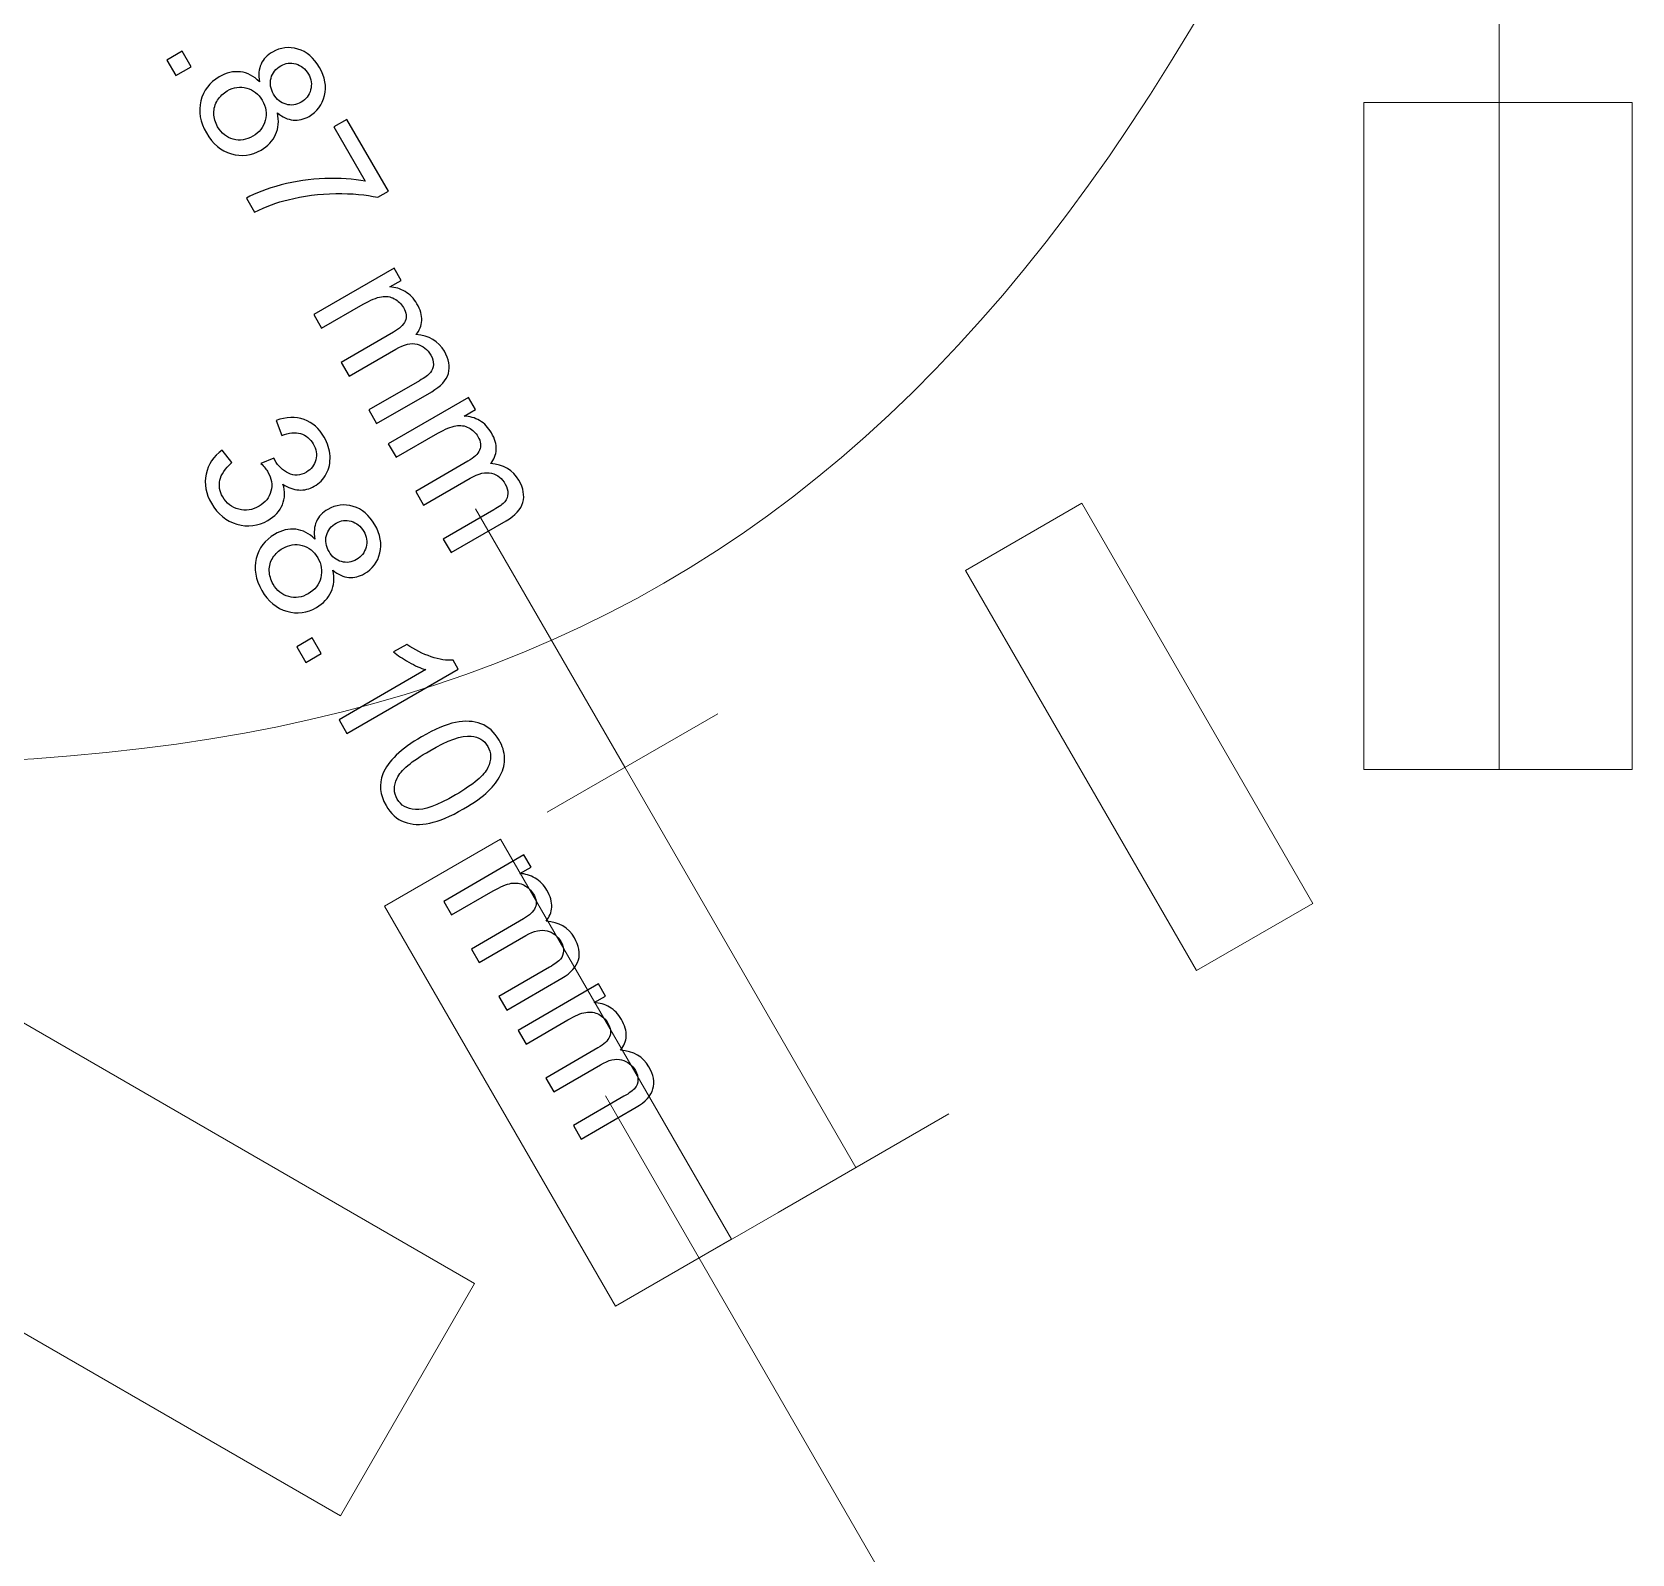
# Model space of a CAD drawing. Header units: millimetres. Extents: x -819 to 558, y -342 to 336.
# Drawn here: x 341.2 to 416.9, y -163.6 to -91.6 of the extents above; entities that cross this region are included whole.
import ezdxf

# ---------------------------------------------------------------- set-up
doc = ezdxf.new("R2010")
doc.units = ezdxf.units.MM
doc.header["$MEASUREMENT"] = 0
doc.layers.add('#Layer 1', color=7, linetype='Continuous')

msp = doc.modelspace()

# ---------------------------------------------------------------- linework, layer by layer
at = {"layer": '#Layer 1', "color": 22, "lineweight": 9}
for points in [[(318.1419, -125.4401), (363.3565, -129.764), (385.4174, -117.0418), (404.1968, -75.7174)], [(396.3078, -136.0249), (396.3078, -136.0249), (401.807, -132.85), (401.807, -132.85)], [(368.8012, -151.9175), (368.8012, -151.9175), (374.3005, -148.7424), (374.3005, -148.7424)]]:
    msp.add_open_spline(points, degree=3, dxfattribs=at)
at = {"layer": '#Layer 1', "color": 250, "lineweight": 20}
for points in [[(410.633, -94.9374), (410.633, -94.9374), (410.633, -88.1663), (410.633, -88.1663)], [(406.7626, -94.9374), (406.7626, -94.9374), (415.713, -94.9374), (415.713, -94.9374)], [(410.633, -126.5113), (410.633, -126.5113), (410.633, -94.9374), (410.633, -94.9374)], [(369.2425, -126.4064), (369.2425, -126.4064), (362.1749, -114.1648), (362.1749, -114.1648)], [(365.5641, -128.5301), (365.5641, -128.5301), (373.6419, -123.8664), (373.6419, -123.8664)], [(369.2425, -126.4064), (369.2425, -126.4064), (380.1788, -145.3487), (380.1788, -145.3487)], [(406.7624, -126.5113), (406.7624, -126.5113), (415.713, -126.5113), (415.713, -126.5113)], [(372.7597, -149.632), (372.7597, -149.632), (368.3275, -141.9553), (368.3275, -141.9553)], [(376.5004, -147.4724), (376.5004, -147.4724), (384.5782, -142.8087), (384.5782, -142.8087)], [(371.0009, -150.6475), (371.0009, -150.6475), (377.1591, -147.092), (377.1591, -147.092)], [(391.8096, -182.6272), (391.8096, -182.6272), (372.7597, -149.632), (372.7597, -149.632)], [(348.3946, -174.6318), (348.3946, -174.6318), (321.051, -158.8451), (321.051, -158.8451)]]:
    msp.add_open_spline(points, degree=3, dxfattribs=at)
at = {"layer": '#Layer 1', "color": 250}
for points, knots in [([(351.9487, -93.9579), (351.8923, -93.6348), (351.9176, -93.3554), (352.0235, -93.1226), (352.0235, -93.1226), (352.1307, -92.8883), (352.3114, -92.6992), (352.5639, -92.5525), (352.5639, -92.5525), (352.9464, -92.3323), (353.3457, -92.2844), (353.7649, -92.4085), (353.7649, -92.4085), (354.1825, -92.5327), (354.524, -92.822), (354.7865, -93.2778), (354.7865, -93.2778), (355.0518, -93.7364), (355.1308, -94.1823), (355.0263, -94.6141), (355.0263, -94.6141), (354.922, -95.0473), (354.6778, -95.3746), (354.2968, -95.5949), (354.2968, -95.5949), (354.0527, -95.7345), (353.8043, -95.7938), (353.5504, -95.7698), (353.5504, -95.7698), (353.2963, -95.7458), (353.0451, -95.6329), (352.7982, -95.4297), (352.7982, -95.4297), (352.8786, -95.8121), (352.8504, -96.155), (352.7135, -96.4584), (352.7135, -96.4584), (352.5781, -96.7617), (352.3467, -97.0073), (352.0221, -97.1936), (352.0221, -97.1936), (351.5733, -97.4533), (351.1049, -97.5125), (350.6166, -97.3714), (350.6166, -97.3714), (350.1269, -97.2303), (349.7332, -96.9001), (349.4355, -96.3822), (349.4355, -96.3822), (349.1364, -95.8644), (349.0474, -95.3591), (349.1717, -94.8639), (349.1717, -94.8639), (349.2943, -94.37), (349.5851, -93.9903), (350.0437, -93.7265), (350.0437, -93.7265), (350.3852, -93.529), (350.7211, -93.4499), (351.0513, -93.4908), (351.0513, -93.4908), (351.3814, -93.5303), (351.6805, -93.687), (351.9487, -93.9579)], [0, 0, 0, 0, 0.0625, 0.0625, 0.0625, 0.0625, 0.125, 0.125, 0.125, 0.125, 0.1875, 0.1875, 0.1875, 0.1875, 0.25, 0.25, 0.25, 0.25, 0.3125, 0.3125, 0.3125, 0.3125, 0.375, 0.375, 0.375, 0.375, 0.4375, 0.4375, 0.4375, 0.4375, 0.5, 0.5, 0.5, 0.5, 0.5625, 0.5625, 0.5625, 0.5625, 0.625, 0.625, 0.625, 0.625, 0.6875, 0.6875, 0.6875, 0.6875, 0.75, 0.75, 0.75, 0.75, 0.8125, 0.8125, 0.8125, 0.8125, 0.875, 0.875, 0.875, 0.875, 0.9375, 0.9375, 0.9375, 0.9375, 1, 1, 1, 1]), ([(347.5623, -92.9339), (347.5623, -92.9339), (348.2961, -92.5106), (348.2961, -92.5106), (348.2961, -92.5106), (348.2961, -92.5106), (348.7208, -93.2443), (348.7208, -93.2443), (348.7208, -93.2443), (348.7208, -93.2443), (347.987, -93.6677), (347.987, -93.6677), (347.987, -93.6677), (347.987, -93.6677), (347.5623, -92.9339), (347.5623, -92.9339)], [0, 0, 0, 0, 0.25, 0.25, 0.25, 0.25, 0.5, 0.5, 0.5, 0.5, 0.75, 0.75, 0.75, 0.75, 1, 1, 1, 1]), ([(352.9662, -93.1987), (352.7177, -93.3426), (352.5611, -93.5388), (352.4962, -93.79), (352.4962, -93.79), (352.4299, -94.0411), (352.4722, -94.2937), (352.619, -94.5492), (352.619, -94.5492), (352.7629, -94.7976), (352.9576, -94.9556), (353.206, -95.0233), (353.206, -95.0233), (353.4543, -95.0925), (353.6914, -95.0614), (353.9172, -94.9302), (353.9172, -94.9302), (354.1543, -94.7933), (354.3053, -94.5971), (354.3716, -94.3418), (354.3716, -94.3418), (354.4393, -94.0849), (354.4026, -93.8352), (354.2615, -93.591), (354.2615, -93.591), (354.119, -93.3455), (353.9229, -93.1875), (353.6716, -93.1155), (353.6716, -93.1155), (353.4205, -93.045), (353.1848, -93.0717), (352.9662, -93.1987)], [0, 0, 0, 0, 0.125, 0.125, 0.125, 0.125, 0.25, 0.25, 0.25, 0.25, 0.375, 0.375, 0.375, 0.375, 0.5, 0.5, 0.5, 0.5, 0.625, 0.625, 0.625, 0.625, 0.75, 0.75, 0.75, 0.75, 0.875, 0.875, 0.875, 0.875, 1, 1, 1, 1]), ([(350.4219, -94.3897), (350.2384, -94.4969), (350.086, -94.6423), (349.9646, -94.8286), (349.9646, -94.8286), (349.8433, -95.0149), (349.7855, -95.2209), (349.7896, -95.448), (349.7896, -95.448), (349.7953, -95.6739), (349.8546, -95.8855), (349.9689, -96.0845), (349.9689, -96.0845), (350.1467, -96.3921), (350.3922, -96.5882), (350.7055, -96.6743), (350.7055, -96.6743), (351.0202, -96.7604), (351.3292, -96.7152), (351.6354, -96.5388), (351.6354, -96.5388), (351.9444, -96.3611), (352.142, -96.1085), (352.2253, -95.7853), (352.2253, -95.7853), (352.31, -95.4622), (352.262, -95.1446), (352.0828, -94.8356), (352.0828, -94.8356), (351.9078, -94.5322), (351.6623, -94.3389), (351.3462, -94.2556), (351.3462, -94.2556), (351.0315, -94.1709), (350.7238, -94.2161), (350.4219, -94.3897)], [0, 0, 0, 0, 0.1111111, 0.1111111, 0.1111111, 0.1111111, 0.2222222, 0.2222222, 0.2222222, 0.2222222, 0.3333333, 0.3333333, 0.3333333, 0.3333333, 0.4444444, 0.4444444, 0.4444444, 0.4444444, 0.5555556, 0.5555556, 0.5555556, 0.5555556, 0.6666667, 0.6666667, 0.6666667, 0.6666667, 0.7777778, 0.7777778, 0.7777778, 0.7777778, 0.8888889, 0.8888889, 0.8888889, 0.8888889, 1, 1, 1, 1]), ([(355.4701, -96.0971), (355.4701, -96.0971), (356.0897, -95.7401), (356.0897, -95.7401), (356.0897, -95.7401), (356.0897, -95.7401), (358.0497, -99.1366), (358.0497, -99.1366), (358.0497, -99.1366), (358.0497, -99.1366), (357.5487, -99.4258), (357.5487, -99.4258), (357.5487, -99.4258), (357.0013, -99.2975), (356.3366, -99.2396), (355.5577, -99.2509), (355.5577, -99.2509), (354.7788, -99.2636), (354.0266, -99.3595), (353.3013, -99.5401), (353.3013, -99.5401), (352.7877, -99.6643), (352.2585, -99.8605), (351.7152, -100.1258), (351.7152, -100.1258), (351.7152, -100.1258), (351.3328, -99.464), (351.3328, -99.464), (351.3328, -99.464), (351.7505, -99.2326), (352.2952, -99.0265), (352.9697, -98.8431), (352.9697, -98.8431), (353.6442, -98.661), (354.337, -98.558), (355.0468, -98.534), (355.0468, -98.534), (355.7566, -98.5115), (356.3931, -98.5552), (356.9533, -98.6681), (356.9533, -98.6681), (356.9533, -98.6681), (355.4701, -96.0971), (355.4701, -96.0971)], [0, 0, 0, 0, 0.0909091, 0.0909091, 0.0909091, 0.0909091, 0.1818182, 0.1818182, 0.1818182, 0.1818182, 0.2727273, 0.2727273, 0.2727273, 0.2727273, 0.3636364, 0.3636364, 0.3636364, 0.3636364, 0.4545455, 0.4545455, 0.4545455, 0.4545455, 0.5454545, 0.5454545, 0.5454545, 0.5454545, 0.6363636, 0.6363636, 0.6363636, 0.6363636, 0.7272727, 0.7272727, 0.7272727, 0.7272727, 0.8181818, 0.8181818, 0.8181818, 0.8181818, 0.9090909, 0.9090909, 0.9090909, 0.9090909, 1, 1, 1, 1]), ([(354.519, -104.9808), (354.519, -104.9808), (358.3205, -102.7866), (358.3205, -102.7866), (358.3205, -102.7866), (358.3205, -102.7866), (358.6522, -103.3637), (358.6522, -103.3637), (358.6522, -103.3637), (358.6522, -103.3637), (358.1188, -103.6714), (358.1188, -103.6714), (358.1188, -103.6714), (358.3742, -103.6826), (358.6154, -103.7546), (358.8441, -103.8873), (358.8441, -103.8873), (359.0712, -104.0199), (359.2575, -104.2132), (359.4043, -104.4658), (359.4043, -104.4658), (359.5665, -104.748), (359.6413, -105.0119), (359.6287, -105.2602), (359.6287, -105.2602), (359.616, -105.5072), (359.5256, -105.7288), (359.3577, -105.9249), (359.3577, -105.9249), (359.9758, -105.9686), (360.4231, -106.2326), (360.7025, -106.7137), (360.7025, -106.7137), (360.9198, -107.0905), (360.9819, -107.4419), (360.8902, -107.765), (360.8902, -107.765), (360.7985, -108.0882), (360.536, -108.3746), (360.1013, -108.6257), (360.1013, -108.6257), (360.1013, -108.6257), (357.4922, -110.1328), (357.4922, -110.1328), (357.4922, -110.1328), (357.4922, -110.1328), (357.1225, -109.4922), (357.1225, -109.4922), (357.1225, -109.4922), (357.1225, -109.4922), (359.5171, -108.1093), (359.5171, -108.1093), (359.5171, -108.1093), (359.7754, -107.9597), (359.9489, -107.8327), (360.0378, -107.7255), (360.0378, -107.7255), (360.1268, -107.6182), (360.1747, -107.4899), (360.1804, -107.3402), (360.1804, -107.3402), (360.186, -107.1892), (360.1465, -107.0411), (360.0605, -106.8929), (360.0605, -106.8929), (359.9066, -106.6262), (359.6893, -106.4555), (359.4099, -106.3807), (359.4099, -106.3807), (359.1304, -106.3073), (358.7947, -106.3835), (358.4038, -106.6093), (358.4038, -106.6093), (358.4038, -106.6093), (356.1939, -107.8849), (356.1939, -107.8849), (356.1939, -107.8849), (356.1939, -107.8849), (355.8229, -107.24), (355.8229, -107.24), (355.8229, -107.24), (355.8229, -107.24), (358.2923, -105.8148), (358.2923, -105.8148), (358.2923, -105.8148), (358.5788, -105.6483), (358.7636, -105.4719), (358.8454, -105.2842), (358.8454, -105.2842), (358.9287, -105.0965), (358.9005, -104.8835), (358.7637, -104.645), (358.7637, -104.645), (358.6578, -104.4644), (358.5138, -104.3233), (358.329, -104.2245), (358.329, -104.2245), (358.1455, -104.1258), (357.941, -104.0947), (357.718, -104.1328), (357.718, -104.1328), (357.4937, -104.1695), (357.2085, -104.288), (356.8629, -104.487), (356.8629, -104.487), (356.8629, -104.487), (354.8901, -105.6258), (354.8901, -105.6258), (354.8901, -105.6258), (354.8901, -105.6258), (354.519, -104.9808), (354.519, -104.9808)], [0, 0, 0, 0, 0.0357143, 0.0357143, 0.0357143, 0.0357143, 0.0714286, 0.0714286, 0.0714286, 0.0714286, 0.1071429, 0.1071429, 0.1071429, 0.1071429, 0.1428571, 0.1428571, 0.1428571, 0.1428571, 0.1785714, 0.1785714, 0.1785714, 0.1785714, 0.2142857, 0.2142857, 0.2142857, 0.2142857, 0.25, 0.25, 0.25, 0.25, 0.2857143, 0.2857143, 0.2857143, 0.2857143, 0.3214286, 0.3214286, 0.3214286, 0.3214286, 0.3571429, 0.3571429, 0.3571429, 0.3571429, 0.3928571, 0.3928571, 0.3928571, 0.3928571, 0.4285714, 0.4285714, 0.4285714, 0.4285714, 0.4642857, 0.4642857, 0.4642857, 0.4642857, 0.5, 0.5, 0.5, 0.5, 0.5357143, 0.5357143, 0.5357143, 0.5357143, 0.5714286, 0.5714286, 0.5714286, 0.5714286, 0.6071429, 0.6071429, 0.6071429, 0.6071429, 0.6428571, 0.6428571, 0.6428571, 0.6428571, 0.6785714, 0.6785714, 0.6785714, 0.6785714, 0.7142857, 0.7142857, 0.7142857, 0.7142857, 0.75, 0.75, 0.75, 0.75, 0.7857143, 0.7857143, 0.7857143, 0.7857143, 0.8214286, 0.8214286, 0.8214286, 0.8214286, 0.8571429, 0.8571429, 0.8571429, 0.8571429, 0.8928571, 0.8928571, 0.8928571, 0.8928571, 0.9285714, 0.9285714, 0.9285714, 0.9285714, 0.9642857, 0.9642857, 0.9642857, 0.9642857, 1, 1, 1, 1]), ([(358.0454, -111.0887), (358.0454, -111.0887), (361.8469, -108.8945), (361.8469, -108.8945), (361.8469, -108.8945), (361.8469, -108.8945), (362.1786, -109.4716), (362.1786, -109.4716), (362.1786, -109.4716), (362.1786, -109.4716), (361.6452, -109.7793), (361.6452, -109.7793), (361.6452, -109.7793), (361.9006, -109.7905), (362.1418, -109.8625), (362.3705, -109.9952), (362.3705, -109.9952), (362.5976, -110.1278), (362.7839, -110.3211), (362.9307, -110.5737), (362.9307, -110.5737), (363.0929, -110.8559), (363.1677, -111.1198), (363.1551, -111.3681), (363.1551, -111.3681), (363.1424, -111.6151), (363.052, -111.8367), (362.8841, -112.0328), (362.8841, -112.0328), (363.5022, -112.0765), (363.9495, -112.3405), (364.2289, -112.8216), (364.2289, -112.8216), (364.4462, -113.1984), (364.5083, -113.5498), (364.4166, -113.8729), (364.4166, -113.8729), (364.3249, -114.1961), (364.0624, -114.4825), (363.6277, -114.7336), (363.6277, -114.7336), (363.6277, -114.7336), (361.0186, -116.2407), (361.0186, -116.2407), (361.0186, -116.2407), (361.0186, -116.2407), (360.6489, -115.6001), (360.6489, -115.6001), (360.6489, -115.6001), (360.6489, -115.6001), (363.0435, -114.2172), (363.0435, -114.2172), (363.0435, -114.2172), (363.3018, -114.0676), (363.4753, -113.9406), (363.5642, -113.8334), (363.5642, -113.8334), (363.6532, -113.7261), (363.7011, -113.5978), (363.7068, -113.4481), (363.7068, -113.4481), (363.7124, -113.2971), (363.6729, -113.149), (363.5869, -113.0008), (363.5869, -113.0008), (363.433, -112.7341), (363.2157, -112.5634), (362.9363, -112.4886), (362.9363, -112.4886), (362.6568, -112.4152), (362.3211, -112.4914), (361.9302, -112.7172), (361.9302, -112.7172), (361.9302, -112.7172), (359.7203, -113.9928), (359.7203, -113.9928), (359.7203, -113.9928), (359.7203, -113.9928), (359.3493, -113.3479), (359.3493, -113.3479), (359.3493, -113.3479), (359.3493, -113.3479), (361.8187, -111.9227), (361.8187, -111.9227), (361.8187, -111.9227), (362.1052, -111.7562), (362.29, -111.5798), (362.3718, -111.3921), (362.3718, -111.3921), (362.4551, -111.2044), (362.4269, -110.9914), (362.2901, -110.7529), (362.2901, -110.7529), (362.1842, -110.5723), (362.0402, -110.4312), (361.8554, -110.3324), (361.8554, -110.3324), (361.6719, -110.2337), (361.4674, -110.2026), (361.2444, -110.2407), (361.2444, -110.2407), (361.0201, -110.2774), (360.7349, -110.3959), (360.3893, -110.5949), (360.3893, -110.5949), (360.3893, -110.5949), (358.4165, -111.7337), (358.4165, -111.7337), (358.4165, -111.7337), (358.4165, -111.7337), (358.0454, -111.0887), (358.0454, -111.0887)], [0, 0, 0, 0, 0.0357143, 0.0357143, 0.0357143, 0.0357143, 0.0714286, 0.0714286, 0.0714286, 0.0714286, 0.1071429, 0.1071429, 0.1071429, 0.1071429, 0.1428571, 0.1428571, 0.1428571, 0.1428571, 0.1785714, 0.1785714, 0.1785714, 0.1785714, 0.2142857, 0.2142857, 0.2142857, 0.2142857, 0.25, 0.25, 0.25, 0.25, 0.2857143, 0.2857143, 0.2857143, 0.2857143, 0.3214286, 0.3214286, 0.3214286, 0.3214286, 0.3571429, 0.3571429, 0.3571429, 0.3571429, 0.3928571, 0.3928571, 0.3928571, 0.3928571, 0.4285714, 0.4285714, 0.4285714, 0.4285714, 0.4642857, 0.4642857, 0.4642857, 0.4642857, 0.5, 0.5, 0.5, 0.5, 0.5357143, 0.5357143, 0.5357143, 0.5357143, 0.5714286, 0.5714286, 0.5714286, 0.5714286, 0.6071429, 0.6071429, 0.6071429, 0.6071429, 0.6428571, 0.6428571, 0.6428571, 0.6428571, 0.6785714, 0.6785714, 0.6785714, 0.6785714, 0.7142857, 0.7142857, 0.7142857, 0.7142857, 0.75, 0.75, 0.75, 0.75, 0.7857143, 0.7857143, 0.7857143, 0.7857143, 0.8214286, 0.8214286, 0.8214286, 0.8214286, 0.8571429, 0.8571429, 0.8571429, 0.8571429, 0.8928571, 0.8928571, 0.8928571, 0.8928571, 0.9285714, 0.9285714, 0.9285714, 0.9285714, 0.9642857, 0.9642857, 0.9642857, 0.9642857, 1, 1, 1, 1]), ([(350.1843, -111.3871), (350.1843, -111.3871), (350.6429, -111.9812), (350.6429, -111.9812), (350.6429, -111.9812), (350.3212, -112.2662), (350.1307, -112.5456), (350.0728, -112.8152), (350.0728, -112.8152), (350.0149, -113.0861), (350.0601, -113.35), (350.2083, -113.604), (350.2083, -113.604), (350.3833, -113.9073), (350.6373, -114.102), (350.9675, -114.1896), (350.9675, -114.1896), (351.2977, -114.2757), (351.618, -114.2305), (351.9285, -114.0498), (351.9285, -114.0498), (352.2233, -113.8791), (352.411, -113.6406), (352.4915, -113.3373), (352.4915, -113.3373), (352.5718, -113.0324), (352.5254, -112.7319), (352.3517, -112.4328), (352.3517, -112.4328), (352.2812, -112.3114), (352.1697, -112.1745), (352.0173, -112.0207), (352.0173, -112.0207), (352.0173, -112.0207), (352.6241, -111.7653), (352.6241, -111.7653), (352.6241, -111.7653), (352.6439, -111.8104), (352.6622, -111.8472), (352.6763, -111.8725), (352.6763, -111.8725), (352.8357, -112.1463), (353.0503, -112.3523), (353.3198, -112.4878), (353.3198, -112.4878), (353.5908, -112.6246), (353.8744, -112.6063), (354.1721, -112.4342), (354.1721, -112.4342), (354.4077, -112.2973), (354.5573, -112.1039), (354.6194, -111.8542), (354.6194, -111.8542), (354.6829, -111.6044), (354.6406, -111.3532), (354.4938, -111.1006), (354.4938, -111.1006), (354.3485, -110.8508), (354.1495, -110.6886), (353.8955, -110.6124), (353.8955, -110.6124), (353.6415, -110.5362), (353.3424, -110.5658), (353.0009, -110.7013), (353.0009, -110.7013), (353.0009, -110.7013), (352.7427, -109.9915), (352.7427, -109.9915), (352.7427, -109.9915), (353.2196, -109.8194), (353.657, -109.8053), (354.0564, -109.9463), (354.0564, -109.9463), (354.4543, -110.0874), (354.7747, -110.3654), (355.0145, -110.7803), (355.0145, -110.7803), (355.1811, -111.0668), (355.2714, -111.3645), (355.2882, -111.6764), (355.2882, -111.6764), (355.3053, -111.9882), (355.2446, -112.2705), (355.1063, -112.5202), (355.1063, -112.5202), (354.968, -112.7714), (354.7803, -112.9661), (354.5418, -113.103), (354.5418, -113.103), (354.3147, -113.2343), (354.0733, -113.2935), (353.8179, -113.2794), (353.8179, -113.2794), (353.5611, -113.2667), (353.3085, -113.1721), (353.0615, -112.9972), (353.0615, -112.9972), (353.1688, -113.3485), (353.1603, -113.6745), (353.0347, -113.9765), (353.0347, -113.9765), (352.9092, -114.2799), (352.6763, -114.5282), (352.3377, -114.7244), (352.3377, -114.7244), (351.8804, -114.9897), (351.3964, -115.0475), (350.8842, -114.8994), (350.8842, -114.8994), (350.372, -114.7498), (349.9684, -114.4196), (349.6734, -113.9102), (349.6734, -113.9102), (349.4068, -113.4501), (349.3221, -112.9888), (349.4209, -112.5258), (349.4209, -112.5258), (349.5183, -112.0631), (349.7723, -111.6834), (350.1843, -111.3871)], [0, 0, 0, 0, 0.0333333, 0.0333333, 0.0333333, 0.0333333, 0.0666667, 0.0666667, 0.0666667, 0.0666667, 0.1, 0.1, 0.1, 0.1, 0.1333333, 0.1333333, 0.1333333, 0.1333333, 0.1666667, 0.1666667, 0.1666667, 0.1666667, 0.2, 0.2, 0.2, 0.2, 0.2333333, 0.2333333, 0.2333333, 0.2333333, 0.2666667, 0.2666667, 0.2666667, 0.2666667, 0.3, 0.3, 0.3, 0.3, 0.3333333, 0.3333333, 0.3333333, 0.3333333, 0.3666667, 0.3666667, 0.3666667, 0.3666667, 0.4, 0.4, 0.4, 0.4, 0.4333333, 0.4333333, 0.4333333, 0.4333333, 0.4666667, 0.4666667, 0.4666667, 0.4666667, 0.5, 0.5, 0.5, 0.5, 0.5333333, 0.5333333, 0.5333333, 0.5333333, 0.5666667, 0.5666667, 0.5666667, 0.5666667, 0.6, 0.6, 0.6, 0.6, 0.6333333, 0.6333333, 0.6333333, 0.6333333, 0.6666667, 0.6666667, 0.6666667, 0.6666667, 0.7, 0.7, 0.7, 0.7, 0.7333333, 0.7333333, 0.7333333, 0.7333333, 0.7666667, 0.7666667, 0.7666667, 0.7666667, 0.8, 0.8, 0.8, 0.8, 0.8333333, 0.8333333, 0.8333333, 0.8333333, 0.8666667, 0.8666667, 0.8666667, 0.8666667, 0.9, 0.9, 0.9, 0.9, 0.9333333, 0.9333333, 0.9333333, 0.9333333, 0.9666667, 0.9666667, 0.9666667, 0.9666667, 1, 1, 1, 1]), ([(354.5694, -115.6076), (354.5129, -115.283), (354.5369, -115.0051), (354.6441, -114.7708), (354.6441, -114.7708), (354.75, -114.5366), (354.9293, -114.3475), (355.1818, -114.2008), (355.1818, -114.2008), (355.5642, -113.9792), (355.9636, -113.9312), (356.3826, -114.054), (356.3826, -114.054), (356.8018, -114.1782), (357.1418, -114.4674), (357.4057, -114.9218), (357.4057, -114.9218), (357.671, -115.3804), (357.7529, -115.8249), (357.6484, -116.2581), (357.6484, -116.2581), (357.544, -116.6914), (357.3013, -117.0188), (356.9203, -117.2389), (356.9203, -117.2389), (356.6761, -117.3799), (356.4278, -117.4393), (356.1738, -117.4166), (356.1738, -117.4166), (355.9213, -117.3927), (355.6701, -117.2798), (355.4217, -117.0766), (355.4217, -117.0766), (355.5022, -117.459), (355.4753, -117.8019), (355.3399, -118.1053), (355.3399, -118.1053), (355.2029, -118.4087), (354.973, -118.6542), (354.6484, -118.8419), (354.6484, -118.8419), (354.201, -119.1029), (353.7326, -119.1622), (353.243, -119.0225), (353.243, -119.0225), (352.7547, -118.8814), (352.3596, -118.5527), (352.0604, -118.0361), (352.0604, -118.0361), (351.7598, -117.5182), (351.6723, -117.0131), (351.7937, -116.5178), (351.7937, -116.5178), (351.9164, -116.0239), (352.2072, -115.6443), (352.6644, -115.379), (352.6644, -115.379), (353.0059, -115.1815), (353.3417, -115.1024), (353.6719, -115.1405), (353.6719, -115.1405), (354.0007, -115.18), (354.3012, -115.3353), (354.5694, -115.6076)], [0, 0, 0, 0, 0.0625, 0.0625, 0.0625, 0.0625, 0.125, 0.125, 0.125, 0.125, 0.1875, 0.1875, 0.1875, 0.1875, 0.25, 0.25, 0.25, 0.25, 0.3125, 0.3125, 0.3125, 0.3125, 0.375, 0.375, 0.375, 0.375, 0.4375, 0.4375, 0.4375, 0.4375, 0.5, 0.5, 0.5, 0.5, 0.5625, 0.5625, 0.5625, 0.5625, 0.625, 0.625, 0.625, 0.625, 0.6875, 0.6875, 0.6875, 0.6875, 0.75, 0.75, 0.75, 0.75, 0.8125, 0.8125, 0.8125, 0.8125, 0.875, 0.875, 0.875, 0.875, 0.9375, 0.9375, 0.9375, 0.9375, 1, 1, 1, 1]), ([(355.5853, -114.8456), (355.337, -114.9896), (355.1804, -115.1871), (355.1169, -115.4382), (355.1169, -115.4382), (355.052, -115.6894), (355.0929, -115.942), (355.241, -116.1975), (355.241, -116.1975), (355.385, -116.4444), (355.5812, -116.6025), (355.8281, -116.6702), (355.8281, -116.6702), (356.0765, -116.7393), (356.3135, -116.7069), (356.5407, -116.5756), (356.5407, -116.5756), (356.7764, -116.4387), (356.9273, -116.2427), (356.9937, -115.9858), (356.9937, -115.9858), (357.0599, -115.7289), (357.0219, -115.4792), (356.8808, -115.2364), (356.8808, -115.2364), (356.7396, -114.9909), (356.5422, -114.8329), (356.2909, -114.7624), (356.2909, -114.7624), (356.0398, -114.6904), (355.8041, -114.7186), (355.5853, -114.8456)], [0, 0, 0, 0, 0.125, 0.125, 0.125, 0.125, 0.25, 0.25, 0.25, 0.25, 0.375, 0.375, 0.375, 0.375, 0.5, 0.5, 0.5, 0.5, 0.625, 0.625, 0.625, 0.625, 0.75, 0.75, 0.75, 0.75, 0.875, 0.875, 0.875, 0.875, 1, 1, 1, 1]), ([(353.0439, -116.0422), (352.8605, -116.1481), (352.7081, -116.2948), (352.5867, -116.4811), (352.5867, -116.4811), (352.4668, -116.6674), (352.4089, -116.8734), (352.4132, -117.1006), (352.4132, -117.1006), (352.4188, -117.3263), (352.4795, -117.538), (352.5938, -117.7356), (352.5938, -117.7356), (352.7716, -118.0432), (353.0185, -118.2408), (353.3318, -118.3255), (353.3318, -118.3255), (353.6451, -118.4115), (353.9556, -118.3664), (354.2604, -118.1886), (354.2604, -118.1886), (354.5708, -118.0094), (354.7669, -117.7581), (354.8502, -117.4336), (354.8502, -117.4336), (354.9334, -117.1105), (354.884, -116.793), (354.7048, -116.484), (354.7048, -116.484), (354.5299, -116.1805), (354.2843, -115.9886), (353.9682, -115.9053), (353.9682, -115.9053), (353.6522, -115.8221), (353.3445, -115.8673), (353.0439, -116.0422)], [0, 0, 0, 0, 0.1111111, 0.1111111, 0.1111111, 0.1111111, 0.2222222, 0.2222222, 0.2222222, 0.2222222, 0.3333333, 0.3333333, 0.3333333, 0.3333333, 0.4444444, 0.4444444, 0.4444444, 0.4444444, 0.5555556, 0.5555556, 0.5555556, 0.5555556, 0.6666667, 0.6666667, 0.6666667, 0.6666667, 0.7777778, 0.7777778, 0.7777778, 0.7777778, 0.8888889, 0.8888889, 0.8888889, 0.8888889, 1, 1, 1, 1]), ([(353.7163, -120.7031), (353.7163, -120.7031), (354.4501, -120.2784), (354.4501, -120.2784), (354.4501, -120.2784), (354.4501, -120.2784), (354.8748, -121.0122), (354.8748, -121.0122), (354.8748, -121.0122), (354.8748, -121.0122), (354.1411, -121.4369), (354.1411, -121.4369), (354.1411, -121.4369), (354.1411, -121.4369), (353.7163, -120.7031), (353.7163, -120.7031)], [0, 0, 0, 0, 0.25, 0.25, 0.25, 0.25, 0.5, 0.5, 0.5, 0.5, 0.75, 0.75, 0.75, 0.75, 1, 1, 1, 1]), ([(356.0892, -124.8033), (356.0892, -124.8033), (355.7152, -124.1598), (355.7152, -124.1598), (355.7152, -124.1598), (355.7152, -124.1598), (359.8159, -121.782), (359.8159, -121.782), (359.8159, -121.782), (359.5788, -121.7129), (359.3135, -121.5958), (359.02, -121.4307), (359.02, -121.4307), (358.7265, -121.2642), (358.4838, -121.1034), (358.2947, -120.9452), (358.2947, -120.9452), (358.2947, -120.9452), (358.917, -120.5855), (358.917, -120.5855), (358.917, -120.5855), (359.2952, -120.8465), (359.6818, -121.0426), (360.0784, -121.1724), (360.0784, -121.1724), (360.4763, -121.3023), (360.8192, -121.3573), (361.1113, -121.3376), (361.1113, -121.3376), (361.1113, -121.3376), (361.3512, -121.7524), (361.3512, -121.7524), (361.3512, -121.7524), (361.3512, -121.7524), (356.0892, -124.8033), (356.0892, -124.8033)], [0, 0, 0, 0, 0.1111111, 0.1111111, 0.1111111, 0.1111111, 0.2222222, 0.2222222, 0.2222222, 0.2222222, 0.3333333, 0.3333333, 0.3333333, 0.3333333, 0.4444444, 0.4444444, 0.4444444, 0.4444444, 0.5555556, 0.5555556, 0.5555556, 0.5555556, 0.6666667, 0.6666667, 0.6666667, 0.6666667, 0.7777778, 0.7777778, 0.7777778, 0.7777778, 0.8888889, 0.8888889, 0.8888889, 0.8888889, 1, 1, 1, 1]), ([(359.6232, -124.9584), (360.2427, -124.5999), (360.779, -124.3741), (361.2305, -124.2825), (361.2305, -124.2825), (361.682, -124.1921), (362.0828, -124.2119), (362.4342, -124.3445), (362.4342, -124.3445), (362.7841, -124.4772), (363.0706, -124.734), (363.2907, -125.115), (363.2907, -125.115), (363.4544, -125.3972), (363.5405, -125.6767), (363.5504, -125.9546), (363.5504, -125.9546), (363.5602, -126.2326), (363.4982, -126.5021), (363.3655, -126.7631), (363.3655, -126.7631), (363.2329, -127.0256), (363.0353, -127.2853), (362.7743, -127.5407), (362.7743, -127.5407), (362.5146, -127.7976), (362.1237, -128.0756), (361.6045, -128.3776), (361.6045, -128.3776), (360.9892, -128.7331), (360.4557, -128.9575), (360.0056, -129.0507), (360.0056, -129.0507), (359.5541, -129.1438), (359.1533, -129.124), (358.8005, -128.9914), (358.8005, -128.9914), (358.4492, -128.8601), (358.1613, -128.6019), (357.9397, -128.2181), (357.9397, -128.2181), (357.6462, -127.7129), (357.5968, -127.2105), (357.793, -126.7124), (357.793, -126.7124), (358.0287, -126.1141), (358.6382, -125.5299), (359.6232, -124.9584)], [0, 0, 0, 0, 0.0833333, 0.0833333, 0.0833333, 0.0833333, 0.1666667, 0.1666667, 0.1666667, 0.1666667, 0.25, 0.25, 0.25, 0.25, 0.3333333, 0.3333333, 0.3333333, 0.3333333, 0.4166667, 0.4166667, 0.4166667, 0.4166667, 0.5, 0.5, 0.5, 0.5, 0.5833333, 0.5833333, 0.5833333, 0.5833333, 0.6666667, 0.6666667, 0.6666667, 0.6666667, 0.75, 0.75, 0.75, 0.75, 0.8333333, 0.8333333, 0.8333333, 0.8333333, 0.9166667, 0.9166667, 0.9166667, 0.9166667, 1, 1, 1, 1]), ([(360.0057, -125.6201), (359.1463, -126.1197), (358.6312, -126.5515), (358.4633, -126.9185), (358.4633, -126.9185), (358.2954, -127.2853), (358.2968, -127.6155), (358.4689, -127.9118), (358.4689, -127.9118), (358.6397, -128.2068), (358.9261, -128.3733), (359.3297, -128.4086), (359.3297, -128.4086), (359.7319, -128.4438), (360.3626, -128.2124), (361.2206, -127.7157), (361.2206, -127.7157), (362.0843, -127.2148), (362.5978, -126.7829), (362.7658, -126.4161), (362.7658, -126.4161), (362.9323, -126.0506), (362.9281, -125.7176), (362.7545, -125.417), (362.7545, -125.417), (362.5837, -125.1221), (362.3213, -124.9583), (361.9685, -124.9273), (361.9685, -124.9273), (361.5211, -124.8907), (360.8664, -125.122), (360.0057, -125.6201)], [0, 0, 0, 0, 0.125, 0.125, 0.125, 0.125, 0.25, 0.25, 0.25, 0.25, 0.375, 0.375, 0.375, 0.375, 0.5, 0.5, 0.5, 0.5, 0.625, 0.625, 0.625, 0.625, 0.75, 0.75, 0.75, 0.75, 0.875, 0.875, 0.875, 0.875, 1, 1, 1, 1]), ([(360.6718, -132.7514), (360.6718, -132.7514), (364.4691, -130.5501), (364.4691, -130.5501), (364.4691, -130.5501), (364.4691, -130.5501), (364.8035, -131.1258), (364.8035, -131.1258), (364.8035, -131.1258), (364.8035, -131.1258), (364.2701, -131.4348), (364.2701, -131.4348), (364.2701, -131.4348), (364.5256, -131.4461), (364.7669, -131.5181), (364.9941, -131.6507), (364.9941, -131.6507), (365.2226, -131.782), (365.4089, -131.9753), (365.5557, -132.2279), (365.5557, -132.2279), (365.7193, -132.5087), (365.7942, -132.774), (365.7814, -133.0209), (365.7814, -133.0209), (365.7687, -133.2693), (365.6798, -133.4908), (365.5133, -133.6855), (365.5133, -133.6855), (366.13, -133.7292), (366.5787, -133.9918), (366.8581, -134.4729), (366.8581, -134.4729), (367.0754, -134.8498), (367.1389, -135.1997), (367.0487, -135.5228), (367.0487, -135.5228), (366.9569, -135.846), (366.6944, -136.1339), (366.2612, -136.3851), (366.2612, -136.3851), (366.2612, -136.3851), (363.6548, -137.8963), (363.6548, -137.8963), (363.6548, -137.8963), (363.6548, -137.8963), (363.2838, -137.2557), (363.2838, -137.2557), (363.2838, -137.2557), (363.2838, -137.2557), (365.6756, -135.87), (365.6756, -135.87), (365.6756, -135.87), (365.9324, -135.7204), (366.106, -135.592), (366.1949, -135.4847), (366.1949, -135.4847), (366.2838, -135.3775), (366.3318, -135.2491), (366.3374, -135.0995), (366.3374, -135.0995), (366.3431, -134.9499), (366.3021, -134.8004), (366.2175, -134.6535), (366.2175, -134.6535), (366.0622, -134.3868), (365.8449, -134.2161), (365.5655, -134.1428), (365.5655, -134.1428), (365.2847, -134.0694), (364.9503, -134.1456), (364.5594, -134.3727), (364.5594, -134.3727), (364.5594, -134.3727), (362.3524, -135.6513), (362.3524, -135.6513), (362.3524, -135.6513), (362.3524, -135.6513), (361.9799, -135.0078), (361.9799, -135.0078), (361.9799, -135.0078), (361.9799, -135.0078), (364.4465, -133.5769), (364.4465, -133.5769), (364.4465, -133.5769), (364.733, -133.4118), (364.9164, -133.2354), (364.9997, -133.0477), (364.9997, -133.0477), (365.0815, -132.8586), (365.0533, -132.6455), (364.915, -132.4085), (364.915, -132.4085), (364.8105, -132.2264), (364.6652, -132.0868), (364.4817, -131.988), (364.4817, -131.988), (364.2969, -131.8907), (364.0924, -131.8596), (363.8693, -131.8963), (363.8693, -131.8963), (363.645, -131.9344), (363.3614, -132.0529), (363.0157, -132.2533), (363.0157, -132.2533), (363.0157, -132.2533), (361.0457, -133.3949), (361.0457, -133.3949), (361.0457, -133.3949), (361.0457, -133.3949), (360.6718, -132.7514), (360.6718, -132.7514)], [0, 0, 0, 0, 0.0357143, 0.0357143, 0.0357143, 0.0357143, 0.0714286, 0.0714286, 0.0714286, 0.0714286, 0.1071429, 0.1071429, 0.1071429, 0.1071429, 0.1428571, 0.1428571, 0.1428571, 0.1428571, 0.1785714, 0.1785714, 0.1785714, 0.1785714, 0.2142857, 0.2142857, 0.2142857, 0.2142857, 0.25, 0.25, 0.25, 0.25, 0.2857143, 0.2857143, 0.2857143, 0.2857143, 0.3214286, 0.3214286, 0.3214286, 0.3214286, 0.3571429, 0.3571429, 0.3571429, 0.3571429, 0.3928571, 0.3928571, 0.3928571, 0.3928571, 0.4285714, 0.4285714, 0.4285714, 0.4285714, 0.4642857, 0.4642857, 0.4642857, 0.4642857, 0.5, 0.5, 0.5, 0.5, 0.5357143, 0.5357143, 0.5357143, 0.5357143, 0.5714286, 0.5714286, 0.5714286, 0.5714286, 0.6071429, 0.6071429, 0.6071429, 0.6071429, 0.6428571, 0.6428571, 0.6428571, 0.6428571, 0.6785714, 0.6785714, 0.6785714, 0.6785714, 0.7142857, 0.7142857, 0.7142857, 0.7142857, 0.75, 0.75, 0.75, 0.75, 0.7857143, 0.7857143, 0.7857143, 0.7857143, 0.8214286, 0.8214286, 0.8214286, 0.8214286, 0.8571429, 0.8571429, 0.8571429, 0.8571429, 0.8928571, 0.8928571, 0.8928571, 0.8928571, 0.9285714, 0.9285714, 0.9285714, 0.9285714, 0.9642857, 0.9642857, 0.9642857, 0.9642857, 1, 1, 1, 1]), ([(364.1982, -138.8593), (364.1982, -138.8593), (367.9955, -136.658), (367.9955, -136.658), (367.9955, -136.658), (367.9955, -136.658), (368.3299, -137.2337), (368.3299, -137.2337), (368.3299, -137.2337), (368.3299, -137.2337), (367.7965, -137.5427), (367.7965, -137.5427), (367.7965, -137.5427), (368.052, -137.554), (368.2933, -137.626), (368.5205, -137.7586), (368.5205, -137.7586), (368.749, -137.8899), (368.9353, -138.0832), (369.0821, -138.3358), (369.0821, -138.3358), (369.2457, -138.6166), (369.3206, -138.8819), (369.3078, -139.1288), (369.3078, -139.1288), (369.2951, -139.3772), (369.2062, -139.5987), (369.0397, -139.7934), (369.0397, -139.7934), (369.6564, -139.8371), (370.1051, -140.0997), (370.3845, -140.5808), (370.3845, -140.5808), (370.6018, -140.9577), (370.6653, -141.3076), (370.5751, -141.6307), (370.5751, -141.6307), (370.4833, -141.9539), (370.2208, -142.2418), (369.7876, -142.493), (369.7876, -142.493), (369.7876, -142.493), (367.1812, -144.0042), (367.1812, -144.0042), (367.1812, -144.0042), (367.1812, -144.0042), (366.8102, -143.3636), (366.8102, -143.3636), (366.8102, -143.3636), (366.8102, -143.3636), (369.202, -141.9779), (369.202, -141.9779), (369.202, -141.9779), (369.4588, -141.8283), (369.6324, -141.6999), (369.7213, -141.5926), (369.7213, -141.5926), (369.8102, -141.4854), (369.8582, -141.357), (369.8638, -141.2074), (369.8638, -141.2074), (369.8695, -141.0578), (369.8285, -140.9083), (369.7439, -140.7614), (369.7439, -140.7614), (369.5886, -140.4947), (369.3713, -140.324), (369.0919, -140.2507), (369.0919, -140.2507), (368.8111, -140.1773), (368.4767, -140.2535), (368.0858, -140.4806), (368.0858, -140.4806), (368.0858, -140.4806), (365.8788, -141.7592), (365.8788, -141.7592), (365.8788, -141.7592), (365.8788, -141.7592), (365.5063, -141.1157), (365.5063, -141.1157), (365.5063, -141.1157), (365.5063, -141.1157), (367.9729, -139.6848), (367.9729, -139.6848), (367.9729, -139.6848), (368.2594, -139.5197), (368.4428, -139.3433), (368.5261, -139.1556), (368.5261, -139.1556), (368.6079, -138.9665), (368.5797, -138.7534), (368.4414, -138.5164), (368.4414, -138.5164), (368.3369, -138.3343), (368.1916, -138.1947), (368.0081, -138.0959), (368.0081, -138.0959), (367.8233, -137.9986), (367.6188, -137.9675), (367.3957, -138.0042), (367.3957, -138.0042), (367.1714, -138.0423), (366.8878, -138.1608), (366.5421, -138.3612), (366.5421, -138.3612), (366.5421, -138.3612), (364.5721, -139.5028), (364.5721, -139.5028), (364.5721, -139.5028), (364.5721, -139.5028), (364.1982, -138.8593), (364.1982, -138.8593)], [0, 0, 0, 0, 0.0357143, 0.0357143, 0.0357143, 0.0357143, 0.0714286, 0.0714286, 0.0714286, 0.0714286, 0.1071429, 0.1071429, 0.1071429, 0.1071429, 0.1428571, 0.1428571, 0.1428571, 0.1428571, 0.1785714, 0.1785714, 0.1785714, 0.1785714, 0.2142857, 0.2142857, 0.2142857, 0.2142857, 0.25, 0.25, 0.25, 0.25, 0.2857143, 0.2857143, 0.2857143, 0.2857143, 0.3214286, 0.3214286, 0.3214286, 0.3214286, 0.3571429, 0.3571429, 0.3571429, 0.3571429, 0.3928571, 0.3928571, 0.3928571, 0.3928571, 0.4285714, 0.4285714, 0.4285714, 0.4285714, 0.4642857, 0.4642857, 0.4642857, 0.4642857, 0.5, 0.5, 0.5, 0.5, 0.5357143, 0.5357143, 0.5357143, 0.5357143, 0.5714286, 0.5714286, 0.5714286, 0.5714286, 0.6071429, 0.6071429, 0.6071429, 0.6071429, 0.6428571, 0.6428571, 0.6428571, 0.6428571, 0.6785714, 0.6785714, 0.6785714, 0.6785714, 0.7142857, 0.7142857, 0.7142857, 0.7142857, 0.75, 0.75, 0.75, 0.75, 0.7857143, 0.7857143, 0.7857143, 0.7857143, 0.8214286, 0.8214286, 0.8214286, 0.8214286, 0.8571429, 0.8571429, 0.8571429, 0.8571429, 0.8928571, 0.8928571, 0.8928571, 0.8928571, 0.9285714, 0.9285714, 0.9285714, 0.9285714, 0.9642857, 0.9642857, 0.9642857, 0.9642857, 1, 1, 1, 1])]:
    msp.add_open_spline(points, degree=3, knots=knots, dxfattribs=at)
at = {"layer": '#Layer 1', "color": 22, "lineweight": 9}
for points, knots in [([(416.9223, -94.9374), (416.9223, -94.9374), (416.9224, -94.9382), (416.9224, -94.9382), (416.9224, -94.9382), (416.9224, -94.9382), (416.9224, -126.5113), (416.9224, -126.5113), (416.9224, -126.5113), (416.9224, -126.5113), (404.2224, -126.5113), (404.2224, -126.5113)], [0, 0, 0, 0, 0.3333333, 0.3333333, 0.3333333, 0.3333333, 0.6666667, 0.6666667, 0.6666667, 0.6666667, 1, 1, 1, 1]), ([(416.9224, -126.5113), (416.9224, -126.5113), (404.2224, -126.5113), (404.2224, -126.5113), (404.2224, -126.5113), (404.2224, -126.5113), (404.2224, -94.9374), (404.2224, -94.9374), (404.2224, -94.9374), (404.2224, -94.9374), (416.9224, -94.9375), (416.9224, -94.9375)], [0, 0, 0, 0, 0.3333333, 0.3333333, 0.3333333, 0.3333333, 0.6666667, 0.6666667, 0.6666667, 0.6666667, 1, 1, 1, 1]), ([(396.3076, -136.025), (396.3076, -136.025), (385.3714, -117.0829), (385.3714, -117.0829), (385.3714, -117.0829), (385.3714, -117.0829), (390.8711, -113.9074), (390.8711, -113.9074), (390.8711, -113.9074), (390.8711, -113.9074), (401.8073, -132.8498), (401.8073, -132.8498)], [0, 0, 0, 0, 0.3333333, 0.3333333, 0.3333333, 0.3333333, 0.6666667, 0.6666667, 0.6666667, 0.6666667, 1, 1, 1, 1]), ([(368.8012, -151.9175), (368.8012, -151.9175), (357.8651, -132.9754), (357.8651, -132.9754), (357.8651, -132.9754), (357.8651, -132.9754), (363.3644, -129.8001), (363.3644, -129.8001), (363.3644, -129.8001), (363.3644, -129.8001), (374.3007, -148.7424), (374.3007, -148.7424)], [0, 0, 0, 0, 0.3333333, 0.3333333, 0.3333333, 0.3333333, 0.6666667, 0.6666667, 0.6666667, 0.6666667, 1, 1, 1, 1]), ([(334.7887, -135.0507), (334.7887, -135.0507), (334.7889, -135.0509), (334.7889, -135.0509), (334.7889, -135.0509), (334.7889, -135.0509), (362.1323, -150.8375), (362.1323, -150.8375), (362.1323, -150.8375), (362.1323, -150.8375), (355.7822, -161.8361), (355.7822, -161.8361), (355.7822, -161.8361), (355.7822, -161.8361), (328.4387, -146.0493), (328.4387, -146.0493)], [0, 0, 0, 0, 0.25, 0.25, 0.25, 0.25, 0.5, 0.5, 0.5, 0.5, 0.75, 0.75, 0.75, 0.75, 1, 1, 1, 1]), ([(362.1323, -150.8375), (362.1323, -150.8375), (355.7822, -161.8361), (355.7822, -161.8361), (355.7822, -161.8361), (355.7822, -161.8361), (328.4387, -146.0493), (328.4387, -146.0493), (328.4387, -146.0493), (328.4387, -146.0493), (334.7887, -135.0507), (334.7887, -135.0507)], [0, 0, 0, 0, 0.3333333, 0.3333333, 0.3333333, 0.3333333, 0.6666667, 0.6666667, 0.6666667, 0.6666667, 1, 1, 1, 1])]:
    msp.add_open_spline(points, degree=3, knots=knots, dxfattribs=at)

doc.saveas('drawing.dxf')
